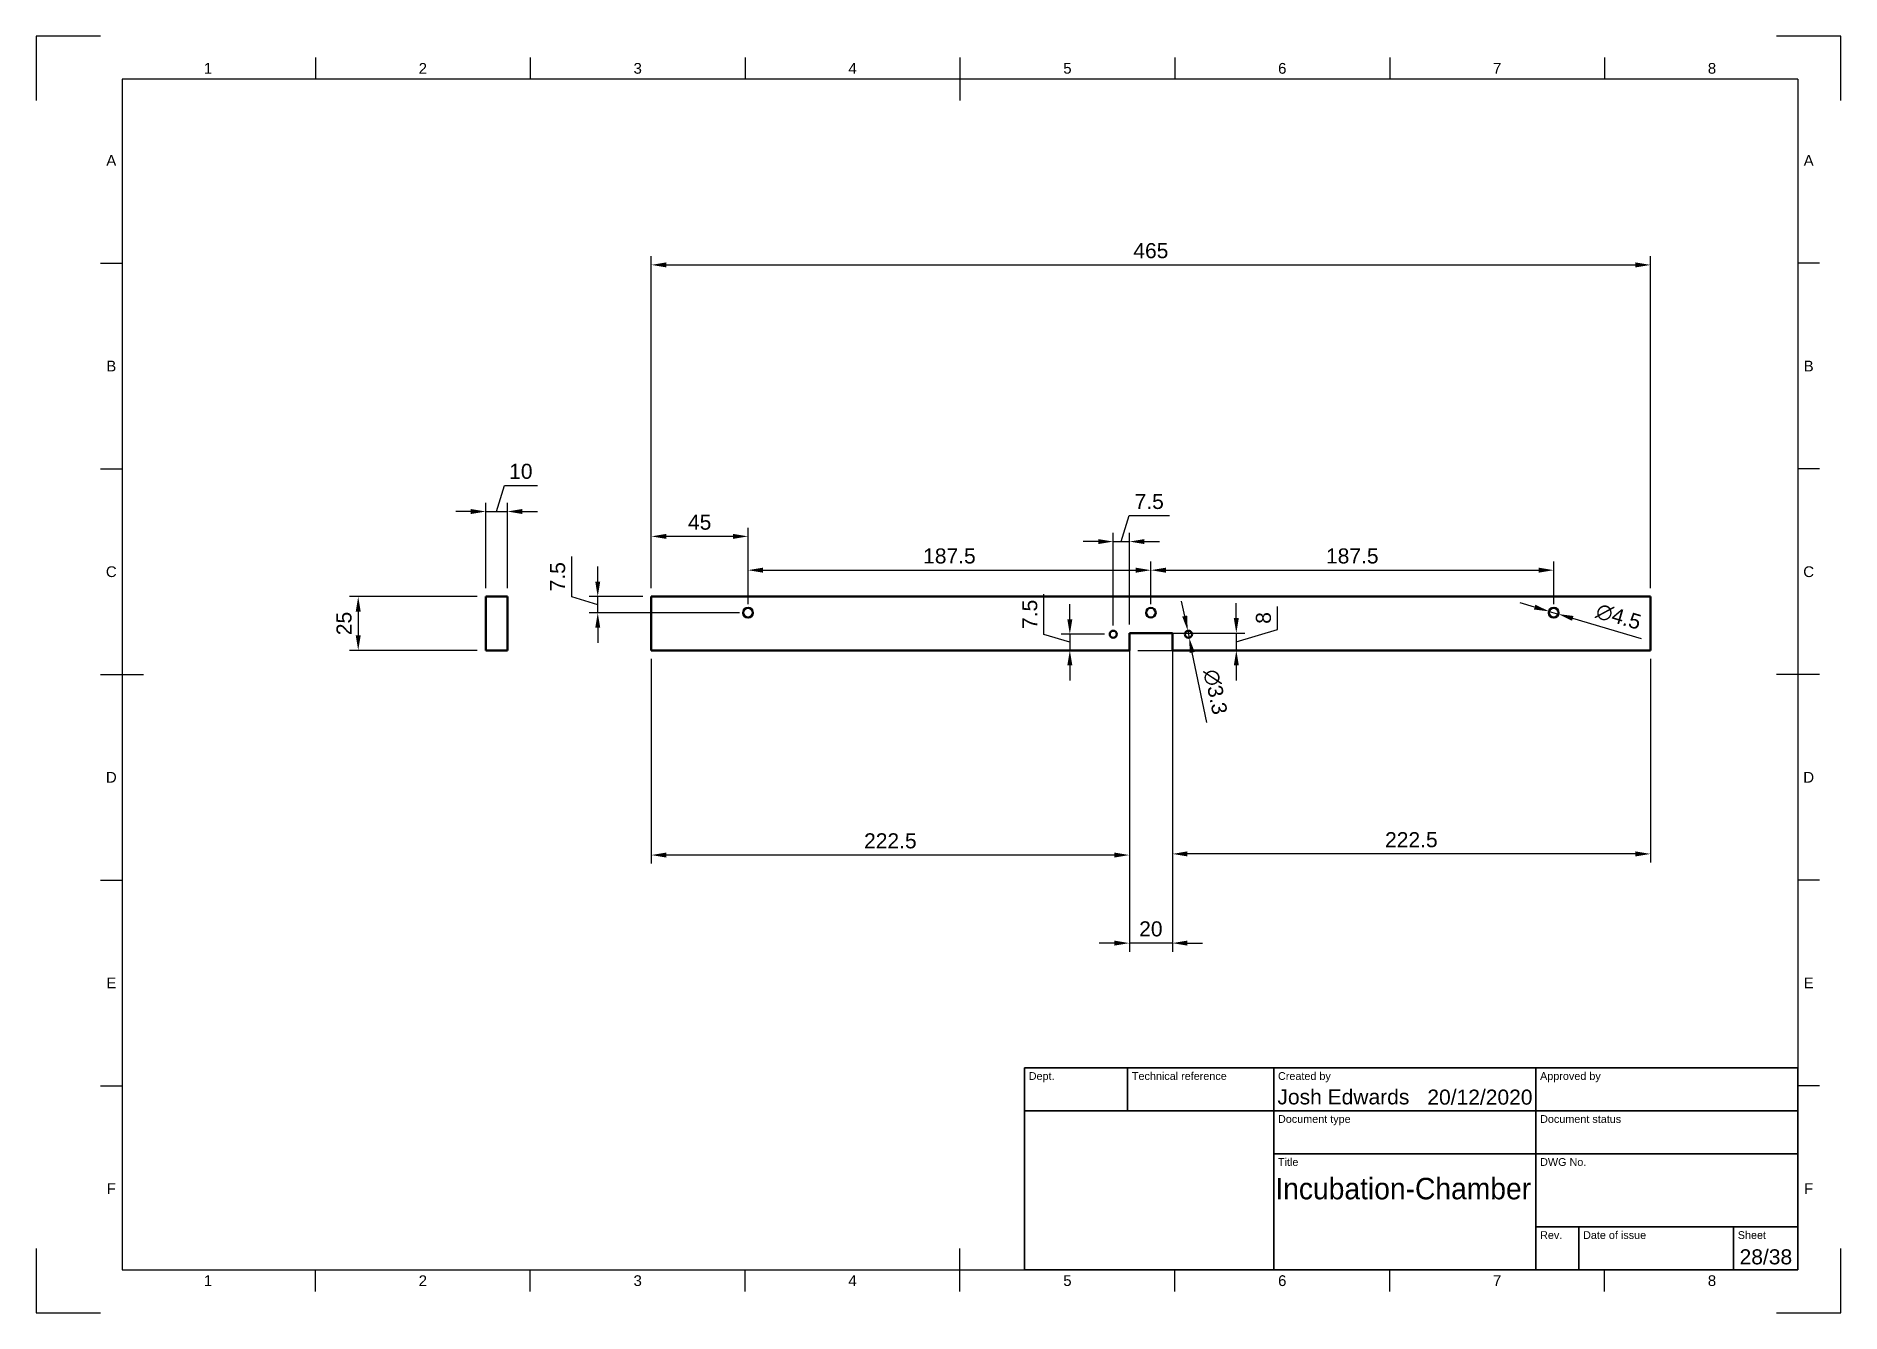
# Model space of a CAD drawing. Header units: millimetres. Extents: x 0 to 420, y 0 to 297.
import ezdxf
from ezdxf.enums import TextEntityAlignment as Align

# ---------------------------------------------------------------- set-up
doc = ezdxf.new("R2010")
doc.units = ezdxf.units.MM
doc.header["$LTSCALE"] = 0.75
for name, color, linetype, lineweight in [('Border', 7, 'Continuous', 25), ('Dimensions', 7, 'Continuous', 25), ('TitleBlock', 7, 'Continuous', 35), ('Visible', 7, 'Continuous', 50)]:
    doc.layers.add(name, color=color, linetype=linetype, lineweight=lineweight)
doc.styles.add('FusionTitle', font='arial.ttf')
doc.styles.get("Standard").update_dxf_attribs({"font": 'arial.ttf'})
doc.dimstyles.new('ISO-25', dxfattribs={"dimtxt": 3.5, "dimasz": 3.5, "dimexe": 2, "dimexo": 2, "dimgap": 1.5, "dimtad": 1, "dimzin": 12, "dimdsep": 46, "dimtxsty": 'Standard', "dimcen": 0, "dimclrd": 256, "dimclre": 256, "dimclrt": 256, "dimazin": 3, "dimtp": 0.1, "dimtm": 0.1, "dimtfac": 0.714, "dimtmove": 1, "dimatfit": 3, "dimfxl": 1, "dimtzin": 12, "dimarcsym": 0})

# ---------------------------------------------------------------- blocks, each defined once
blk = doc.blocks.new('ISO_A3_SHEET')
at = {"layer": 'Border'}
for p, q in [((65, 292), (65, 287)), ((115, 292), (115, 287)), ((165, 292), (165, 287)), ((215, 292), (215, 282)), ((265, 292), (265, 287)), ((315, 292), (315, 287)), ((365, 292), (365, 287)), ((410, 287), (20, 287)), ((20, 287), (20, 10)), ((410, 287), (410, 10)), ((15, 244.16666), (20, 244.16666)), ((415, 244.16666), (410, 244.16666)), ((15, 196.33333), (20, 196.33333)), ((415, 196.33333), (410, 196.33333)), ((15, 148.5), (25, 148.5)), ((415, 148.5), (405, 148.5)), ((15, 100.66667), (20, 100.66667)), ((415, 100.66667), (410, 100.66667)), ((15, 52.83334), (20, 52.83334)), ((415, 52.83334), (410, 52.83334)), ((215, 5), (215, 15)), ((20, 10), (410, 10)), ((65, 5), (65, 10)), ((115, 5), (115, 10)), ((165, 5), (165, 10)), ((265, 5), (265, 10)), ((315, 5), (315, 10)), ((365, 5), (365, 10))]:
    blk.add_line(p, q, dxfattribs=at)
at = {"layer": 'Defpoints'}
for p, q in [((15, 297), (0, 297)), ((0, 297), (0, 282)), ((420, 297), (405, 297)), ((420, 282), (420, 297)), ((0, 15), (0, 0)), ((420, 0), (420, 15)), ((0, 0), (15, 0)), ((405, 0), (420, 0))]:
    blk.add_line(p, q, dxfattribs=at)
at = {"layer": 'Border', "style": 'FusionTitle'}
for s, p in [('1', (40, 289.5)), ('2', (90, 289.5)), ('3', (140, 289.5)), ('4', (190, 289.5)), ('5', (240, 289.5)), ('6', (290, 289.5)), ('7', (340, 289.5)), ('8', (390, 289.5)), ('A', (17.5, 268.08333)), ('A', (412.5, 268.08333)), ('B', (17.5, 220.25)), ('B', (412.5, 220.25)), ('C', (17.5, 172.41667)), ('C', (412.5, 172.41667)), ('D', (17.5, 124.58334)), ('D', (412.5, 124.58334)), ('E', (17.5, 76.75001)), ('E', (412.5, 76.75001)), ('F', (17.5, 28.91668)), ('F', (412.5, 28.91668)), ('1', (40, 7.5)), ('2', (90, 7.5)), ('3', (140, 7.5)), ('4', (190, 7.5)), ('5', (240, 7.5)), ('6', (290, 7.5)), ('7', (340, 7.5)), ('8', (390, 7.5))]:
    blk.add_text(s, height=2.5, dxfattribs=at).set_placement(p, align=Align.MIDDLE)
blk = doc.blocks.new('ISO_TITLEBLOCK')
at = {"layer": 'TitleBlock'}
for p, q in [((0, 47), (-180, 47)), ((-180, 47), (-180, 0)), ((-156, 37), (-156, 47)), ((-122, 0), (-122, 47)), ((-61, 0), (-61, 47)), ((0, 0), (0, 47)), ((-180, 37), (0, 37)), ((-122, 27), (0, 27)), ((-61, 10), (0, 10)), ((-51, 0), (-51, 10)), ((-15, 0), (-15, 10)), ((-180, 0), (0, 0))]:
    blk.add_line(p, q, dxfattribs=at)
at = {"layer": 'TitleBlock', "style": 'FusionTitle'}
for s, p in [('Dept.', (-179, 46)), ('Technical reference', (-155, 46)), ('Created by', (-121, 46)), ('Approved by', (-60, 46)), ('Document type', (-121, 36)), ('Document status', (-60, 36)), ('Title', (-121, 26)), ('DWG No.', (-60, 26)), ('Rev.', (-60, 9)), ('Date of issue', (-50, 9)), ('Sheet', (-14, 9))]:
    blk.add_text(s, height=1.8, dxfattribs=at).set_placement(p, align=Align.TOP_LEFT)
for tag, height, p in [('DEPT', 3.5, (-179, 42)), ('TECHNICAL_REFERENCE', 3.5, (-155, 42)), ('CREATED_BY', 3.5, (-121, 42)), ('APPROVED_BY', 3.5, (-60, 42)), ('DOCUMENT_TYPE', 3.5, (-121, 32)), ('DOCUMENT_STATUS', 3.5, (-60, 32)), ('TITLE_1', 5, (-121, 21.5)), ('TITLE_2', 5, (-121, 14)), ('TITLE_3', 5, (-121, 6.5)), ('DATE_OF_ISSUE', 3.5, (-50, 5))]:
    blk.add_attdef(tag, text='', height=height, dxfattribs=at).set_placement(p, align=Align.TOP_LEFT)
for tag, p in [('CREATED_DATE', (-62, 42)), ('APPROVED_DATE', (-0.99, 42))]:
    blk.add_attdef(tag, text='', height=3.5, dxfattribs=at).set_placement(p, align=Align.TOP_RIGHT)
for tag, height, p in [('DRAWING_NUMBER', 5, (-30.5, 19.75)), ('REV', 3.5, (-56, 4.85)), ('SHEET', 3.5, (-7.5, 4.85))]:
    blk.add_attdef(tag, text='', height=height, dxfattribs=at).set_placement(p, align=Align.TOP_CENTER)
blk = doc.blocks.new('*D20')
at = {"layer": 'Defpoints', "color": 0, "transparency": 16777216}
for p in [(104.662572, 166.616532), (74.964087, 154.116532), (104.662572, 154.116532)]:
    blk.add_point(p, dxfattribs=at)
at = {"layer": 'Dimensions', "lineweight": -2, "transparency": 16777216}
for p, q in [((102.662572, 166.616532), (72.964087, 166.616532)), ((74.964087, 163.116532), (74.964087, 157.616532)), ((102.662572, 154.116532), (72.964087, 154.116532))]:
    blk.add_line(p, q, dxfattribs=at)
at = {"layer": 'Dimensions', "transparency": 16777216}
for points in [[(74.380754, 163.116532), (75.54742, 163.116532), (74.964087, 166.616532)], [(74.380754, 157.616532), (75.54742, 157.616532), (74.964087, 154.116532)]]:
    blk.add_solid(points, dxfattribs=at)
at = {"layer": 'Dimensions', "transparency": 16777216, "insert": (71.677082, 160.366532), "char_height": 3.5, "attachment_point": 5, "rotation": 90}
blk.add_mtext('25', dxfattribs=at)
blk = doc.blocks.new('*D21')
at = {"layer": 'Defpoints', "color": 0, "transparency": 16777216}
for p in [(109.662572, 186.415522), (104.662572, 166.616532), (109.662572, 166.616532)]:
    blk.add_point(p, dxfattribs=at)
at = {"layer": 'Dimensions', "lineweight": -2, "transparency": 16777216}
for p, q in [((107.162572, 186.415522), (108.973673, 192.452527)), ((108.973673, 192.452527), (116.645911, 192.452527)), ((101.162572, 186.415522), (97.662572, 186.415522)), ((104.662572, 168.616532), (104.662572, 188.415522)), ((104.662572, 186.415522), (109.662572, 186.415522)), ((104.662572, 186.415522), (109.662572, 186.415522)), ((109.662572, 168.616532), (109.662572, 188.415522)), ((113.162572, 186.415522), (116.662572, 186.415522))]:
    blk.add_line(p, q, dxfattribs=at)
at = {"layer": 'Dimensions', "transparency": 16777216}
for points in [[(101.162572, 186.998855), (101.162572, 185.832189), (104.662572, 186.415522)], [(113.162572, 186.998855), (113.162572, 185.832189), (109.662572, 186.415522)]]:
    blk.add_solid(points, dxfattribs=at)
at = {"layer": 'Dimensions', "transparency": 16777216, "insert": (112.809792, 195.739533), "char_height": 3.5, "attachment_point": 5}
blk.add_mtext('10', dxfattribs=at)
blk = doc.blocks.new('*D22')
at = {"layer": 'Defpoints', "color": 0, "transparency": 16777216}
for p in [(375.668742, 243.77777), (143.168742, 166.616533), (375.668742, 166.616533)]:
    blk.add_point(p, dxfattribs=at)
at = {"layer": 'Dimensions', "lineweight": -2, "transparency": 16777216}
for p, q in [((143.168742, 168.616533), (143.168742, 245.77777)), ((146.668742, 243.77777), (372.168742, 243.77777)), ((375.668742, 168.616533), (375.668742, 245.77777))]:
    blk.add_line(p, q, dxfattribs=at)
at = {"layer": 'Dimensions', "transparency": 16777216}
for points in [[(146.668742, 244.361103), (146.668742, 243.194437), (143.168742, 243.77777)], [(372.168742, 244.361103), (372.168742, 243.194437), (375.668742, 243.77777)]]:
    blk.add_solid(points, dxfattribs=at)
at = {"layer": 'Dimensions', "transparency": 16777216, "insert": (259.418742, 247.064776), "char_height": 3.5, "attachment_point": 5}
blk.add_mtext('465', dxfattribs=at)
blk = doc.blocks.new('*D23')
at = {"layer": 'Defpoints', "color": 0, "transparency": 16777216}
for p in [(143.168742, 154.116533), (254.418742, 154.116533), (143.168742, 106.499517)]:
    blk.add_point(p, dxfattribs=at)
at = {"layer": 'Dimensions', "lineweight": -2, "transparency": 16777216}
for p, q in [((143.168742, 152.116533), (143.168742, 104.499517)), ((254.418742, 152.116533), (254.418742, 104.499517)), ((250.918742, 106.499517), (146.668742, 106.499517))]:
    blk.add_line(p, q, dxfattribs=at)
at = {"layer": 'Dimensions', "transparency": 16777216}
for points in [[(146.668742, 107.08285), (146.668742, 105.916183), (143.168742, 106.499517)], [(250.918742, 107.08285), (250.918742, 105.916183), (254.418742, 106.499517)]]:
    blk.add_solid(points, dxfattribs=at)
at = {"layer": 'Dimensions', "transparency": 16777216, "insert": (198.793742, 109.786522), "char_height": 3.5, "attachment_point": 5}
blk.add_mtext('222.5', dxfattribs=at)
blk = doc.blocks.new('*D24')
at = {"layer": 'Defpoints', "color": 0, "transparency": 16777216}
for p in [(264.418742, 154.116533), (375.668742, 154.116533), (264.418742, 106.765058)]:
    blk.add_point(p, dxfattribs=at)
at = {"layer": 'Dimensions', "lineweight": -2, "transparency": 16777216}
for p, q in [((264.418742, 152.116533), (264.418742, 104.765058)), ((375.668742, 152.116533), (375.668742, 104.765058)), ((372.168742, 106.765058), (267.918742, 106.765058))]:
    blk.add_line(p, q, dxfattribs=at)
at = {"layer": 'Dimensions', "transparency": 16777216}
for points in [[(267.918742, 107.348391), (267.918742, 106.181724), (264.418742, 106.765058)], [(372.168742, 107.348391), (372.168742, 106.181724), (375.668742, 106.765058)]]:
    blk.add_solid(points, dxfattribs=at)
at = {"layer": 'Dimensions', "transparency": 16777216, "insert": (320.043742, 110.052063), "char_height": 3.5, "attachment_point": 5}
blk.add_mtext('222.5', dxfattribs=at)
blk = doc.blocks.new('*D25')
at = {"layer": 'Defpoints', "color": 0, "transparency": 16777216}
for p in [(254.418742, 158.116533), (264.418742, 158.116533), (254.418742, 86.016976)]:
    blk.add_point(p, dxfattribs=at)
at = {"layer": 'Dimensions', "lineweight": -2, "transparency": 16777216}
for p, q in [((254.418742, 156.116533), (254.418742, 84.016976)), ((264.418742, 156.116533), (264.418742, 84.016976)), ((250.918742, 86.016976), (247.418742, 86.016976)), ((264.418742, 86.016976), (254.418742, 86.016976)), ((267.918742, 86.016976), (271.418742, 86.016976))]:
    blk.add_line(p, q, dxfattribs=at)
at = {"layer": 'Dimensions', "transparency": 16777216}
for points in [[(250.918742, 86.60031), (250.918742, 85.433643), (254.418742, 86.016976)], [(267.918742, 86.60031), (267.918742, 85.433643), (264.418742, 86.016976)]]:
    blk.add_solid(points, dxfattribs=at)
at = {"layer": 'Dimensions', "transparency": 16777216, "insert": (259.418742, 89.303982), "char_height": 3.5, "attachment_point": 5}
blk.add_mtext('20', dxfattribs=at)
blk = doc.blocks.new('*D26')
at = {"layer": 'Defpoints', "color": 0, "transparency": 16777216}
for p in [(254.418742, 158.116533), (254.418742, 154.116533), (279.306487, 154.116533)]:
    blk.add_point(p, dxfattribs=at)
at = {"layer": 'Dimensions', "lineweight": -2, "transparency": 16777216}
for p, q in [((279.306487, 161.616533), (279.306487, 165.116533)), ((288.917504, 158.999838), (288.917504, 164.306113)), ((256.418742, 158.116533), (281.306487, 158.116533)), ((279.306487, 156.116533), (288.917504, 158.999838)), ((279.306487, 158.116533), (279.306487, 154.116533)), ((279.306487, 158.116533), (279.306487, 154.116533)), ((256.418742, 154.116533), (281.306487, 154.116533)), ((279.306487, 150.616533), (279.306487, 147.116533))]:
    blk.add_line(p, q, dxfattribs=at)
at = {"layer": 'Dimensions', "transparency": 16777216}
for points in [[(278.723154, 161.616533), (279.889821, 161.616533), (279.306487, 158.116533)], [(278.723154, 150.616533), (279.889821, 150.616533), (279.306487, 154.116533)]]:
    blk.add_solid(points, dxfattribs=at)
at = {"layer": 'Dimensions', "transparency": 16777216, "insert": (285.630498, 161.652976), "char_height": 3.5, "attachment_point": 5, "rotation": 90}
blk.add_mtext('8', dxfattribs=at)
blk = doc.blocks.new('*D27')
at = {"layer": 'Defpoints', "color": 0, "transparency": 16777216}
for p in [(250.668742, 157.866533), (240.562609, 154.116533), (240.992276, 154.116533)]:
    blk.add_point(p, dxfattribs=at)
at = {"layer": 'Dimensions', "lineweight": -2, "transparency": 16777216}
for p, q in [((234.532766, 157.800486), (234.532766, 167.170199)), ((240.562609, 161.366533), (240.562609, 164.866533)), ((240.562609, 155.991533), (234.532766, 157.800486)), ((248.668742, 157.866533), (238.562609, 157.866533)), ((240.562609, 157.866533), (240.562609, 154.116533)), ((240.562609, 157.866533), (240.562609, 154.116533)), ((238.992276, 154.116533), (238.562609, 154.116533)), ((240.562609, 150.616533), (240.562609, 147.116533))]:
    blk.add_line(p, q, dxfattribs=at)
at = {"layer": 'Dimensions', "transparency": 16777216}
for points in [[(239.979275, 161.366533), (241.145942, 161.366533), (240.562609, 157.866533)], [(239.979275, 150.616533), (241.145942, 150.616533), (240.562609, 154.116533)]]:
    blk.add_solid(points, dxfattribs=at)
at = {"layer": 'Dimensions', "transparency": 16777216, "insert": (231.252923, 162.485343), "char_height": 3.5, "attachment_point": 5, "rotation": 90}
blk.add_mtext('7.5', dxfattribs=at)
blk = doc.blocks.new('*D28')
at = {"layer": 'Defpoints', "color": 0, "transparency": 16777216}
for p in [(254.418742, 179.419445), (250.668742, 157.866533), (254.418742, 158.116533)]:
    blk.add_point(p, dxfattribs=at)
at = {"layer": 'Dimensions', "lineweight": -2, "transparency": 16777216}
for p, q in [((252.543742, 179.419445), (254.352695, 185.449289)), ((254.352695, 185.449289), (263.722408, 185.449289)), ((250.668742, 159.866533), (250.668742, 181.419445)), ((254.418742, 160.116533), (254.418742, 181.419445)), ((247.168742, 179.419445), (243.668742, 179.419445)), ((250.668742, 179.419445), (254.418742, 179.419445)), ((250.668742, 179.419445), (254.418742, 179.419445)), ((257.918742, 179.419445), (261.418742, 179.419445))]:
    blk.add_line(p, q, dxfattribs=at)
at = {"layer": 'Dimensions', "transparency": 16777216}
for points in [[(247.168742, 180.002779), (247.168742, 178.836112), (250.668742, 179.419445)], [(257.918742, 180.002779), (257.918742, 178.836112), (254.418742, 179.419445)]]:
    blk.add_solid(points, dxfattribs=at)
at = {"layer": 'Dimensions', "transparency": 16777216, "insert": (259.037551, 188.729132), "char_height": 3.5, "attachment_point": 5}
blk.add_mtext('7.5', dxfattribs=at)
blk = doc.blocks.new('*D29')
at = {"layer": 'Defpoints', "color": 0, "transparency": 16777216}
for p in [(259.418742, 172.766028), (165.668742, 162.866533), (259.418742, 162.866533)]:
    blk.add_point(p, dxfattribs=at)
at = {"layer": 'Dimensions', "lineweight": -2, "transparency": 16777216}
for p, q in [((165.668742, 164.866533), (165.668742, 174.766028)), ((169.168742, 172.766028), (255.918742, 172.766028)), ((259.418742, 164.866533), (259.418742, 174.766028))]:
    blk.add_line(p, q, dxfattribs=at)
at = {"layer": 'Dimensions', "transparency": 16777216}
for points in [[(169.168742, 173.349361), (169.168742, 172.182695), (165.668742, 172.766028)], [(255.918742, 173.349361), (255.918742, 172.182695), (259.418742, 172.766028)]]:
    blk.add_solid(points, dxfattribs=at)
at = {"layer": 'Dimensions', "transparency": 16777216, "insert": (212.543742, 176.053033), "char_height": 3.5, "attachment_point": 5}
blk.add_mtext('187.5', dxfattribs=at)
blk = doc.blocks.new('*D30')
at = {"layer": 'Defpoints', "color": 0, "transparency": 16777216}
for p in [(353.168742, 172.766028), (259.418742, 162.866533), (353.168742, 162.866533)]:
    blk.add_point(p, dxfattribs=at)
at = {"layer": 'Dimensions', "lineweight": -2, "transparency": 16777216}
for p, q in [((259.418742, 164.866533), (259.418742, 174.766028)), ((262.918742, 172.766028), (349.668742, 172.766028)), ((353.168742, 164.866533), (353.168742, 174.766028))]:
    blk.add_line(p, q, dxfattribs=at)
at = {"layer": 'Dimensions', "transparency": 16777216}
for points in [[(262.918742, 173.349361), (262.918742, 172.182695), (259.418742, 172.766028)], [(349.668742, 173.349361), (349.668742, 172.182695), (353.168742, 172.766028)]]:
    blk.add_solid(points, dxfattribs=at)
at = {"layer": 'Dimensions', "transparency": 16777216, "insert": (306.293742, 176.053033), "char_height": 3.5, "attachment_point": 5}
blk.add_mtext('187.5', dxfattribs=at)
blk = doc.blocks.new('*D31')
at = {"layer": 'Defpoints', "color": 0, "transparency": 16777216}
for p in [(268.001441, 158.674391), (268.336043, 157.058674)]:
    blk.add_point(p, dxfattribs=at)
at = {"layer": 'Dimensions', "lineweight": -2, "transparency": 16777216}
for p, q in [((267.29168, 162.10167), (266.581919, 165.528949)), ((268.001441, 158.674391), (268.336043, 157.058674)), ((272.42834, 137.297885), (269.045804, 153.631396))]:
    blk.add_line(p, q, dxfattribs=at)
at = {"layer": 'Dimensions', "transparency": 16777216}
for points in [[(267.862893, 162.219964), (266.720467, 161.983377), (268.001441, 158.674391)], [(269.617017, 153.749689), (268.474591, 153.513102), (268.336043, 157.058674)]]:
    blk.add_solid(points, dxfattribs=at)
at = {"layer": 'Dimensions', "transparency": 16777216, "insert": (274.406514, 144.437419), "char_height": 3.5, "attachment_point": 5, "rotation": 281.70010506}
blk.add_mtext('∅3.3', dxfattribs=at)
blk = doc.blocks.new('*D32')
at = {"layer": 'Defpoints', "color": 0, "transparency": 16777216}
for p in [(352.089815, 163.185189), (354.247669, 162.547877)]:
    blk.add_point(p, dxfattribs=at)
at = {"layer": 'Dimensions', "lineweight": -2, "transparency": 16777216}
for p, q in [((348.733153, 164.176561), (345.376491, 165.167934)), ((352.089815, 163.185189), (354.247669, 162.547877)), ((373.626488, 156.824443), (357.604331, 161.556505))]:
    blk.add_line(p, q, dxfattribs=at)
at = {"layer": 'Dimensions', "transparency": 16777216}
for points in [[(348.898382, 164.736005), (348.567924, 163.617118), (352.089815, 163.185189)], [(357.76956, 162.115948), (357.439102, 160.997061), (354.247669, 162.547877)]]:
    blk.add_solid(points, dxfattribs=at)
at = {"layer": 'Dimensions', "transparency": 16777216, "insert": (368.252509, 161.941054), "char_height": 3.5, "attachment_point": 5, "rotation": 343.54578217}
blk.add_mtext('∅4.5', dxfattribs=at)
blk = doc.blocks.new('*D33')
at = {"layer": 'Defpoints', "color": 0, "transparency": 16777216}
for p in [(130.701422, 166.616533), (143.168742, 166.616533), (165.668742, 162.866533)]:
    blk.add_point(p, dxfattribs=at)
at = {"layer": 'Dimensions', "lineweight": -2, "transparency": 16777216}
for p, q in [((124.671579, 166.550486), (124.671579, 175.920199)), ((130.701422, 170.116533), (130.701422, 173.616533)), ((130.701422, 164.741533), (124.671579, 166.550486)), ((141.168742, 166.616533), (128.701422, 166.616533)), ((130.701422, 162.866533), (130.701422, 166.616533)), ((130.701422, 162.866533), (130.701422, 166.616533)), ((163.668742, 162.866533), (128.701422, 162.866533)), ((130.701422, 159.366533), (130.701422, 155.866533))]:
    blk.add_line(p, q, dxfattribs=at)
at = {"layer": 'Dimensions', "transparency": 16777216}
for points in [[(130.118089, 170.116533), (131.284756, 170.116533), (130.701422, 166.616533)], [(130.118089, 159.366533), (131.284756, 159.366533), (130.701422, 162.866533)]]:
    blk.add_solid(points, dxfattribs=at)
at = {"layer": 'Dimensions', "transparency": 16777216, "insert": (121.391736, 171.235343), "char_height": 3.5, "attachment_point": 5, "rotation": 90}
blk.add_mtext('7.5', dxfattribs=at)
blk = doc.blocks.new('*D34')
at = {"layer": 'Defpoints', "color": 0, "transparency": 16777216}
for p in [(143.168742, 180.630616), (143.168742, 166.616533), (165.668742, 162.866533)]:
    blk.add_point(p, dxfattribs=at)
at = {"layer": 'Dimensions', "lineweight": -2, "transparency": 16777216}
for p, q in [((143.168742, 168.616533), (143.168742, 182.630616)), ((162.168742, 180.630616), (146.668742, 180.630616)), ((165.668742, 164.866533), (165.668742, 182.630616))]:
    blk.add_line(p, q, dxfattribs=at)
at = {"layer": 'Dimensions', "transparency": 16777216}
for points in [[(146.668742, 181.21395), (146.668742, 180.047283), (143.168742, 180.630616)], [(162.168742, 181.21395), (162.168742, 180.047283), (165.668742, 180.630616)]]:
    blk.add_solid(points, dxfattribs=at)
at = {"layer": 'Dimensions', "transparency": 16777216, "insert": (154.418742, 183.91046), "char_height": 3.5, "attachment_point": 5}
blk.add_mtext('45', dxfattribs=at)

msp = doc.modelspace()

# ---------------------------------------------------------------- linework, layer by layer
at = {"layer": 'Visible', "extrusion": (0, 1, 0)}
for p, q in [((104.662572, 166.616532, 116.25), (104.662572, 154.116532, 116.25)), ((104.662572, 166.616532, 116.25), (109.662572, 166.616532, 116.25)), ((109.662572, 166.616532, 116.25), (109.662572, 154.116532, 116.25)), ((143.168742, 166.616533, 2.5), (375.668742, 166.616533, 2.5)), ((143.168742, 154.116533, 2.5), (143.168742, 166.616533, 2.5)), ((375.668742, 166.616533, 2.5), (375.668742, 154.116533, 2.5)), ((254.418742, 158.116533, 2.5), (254.418742, 154.116533, 2.5)), ((264.418742, 158.116533, 2.5), (254.418742, 158.116533, 2.5)), ((264.418742, 154.116533, 2.5), (264.418742, 158.116533, 2.5)), ((104.662572, 154.116532, 116.25), (109.662572, 154.116532, 116.25)), ((254.418742, 154.116533, 2.5), (143.168742, 154.116533, 2.5)), ((375.668742, 154.116533, 2.5), (264.418742, 154.116533, 2.5))]:
    msp.add_line(p, q, dxfattribs=at)
at = {"layer": 'Visible', "extrusion": (2.963e-13, 2.1e-15, -1)}
for centre, radius in [((-165.668742, 162.866533, -2.5), 1.125), ((-259.418742, 162.866533, -2.5), 1.125), ((-353.168742, 162.866533, -2.5), 1.125), ((-250.668742, 157.866533, -2.5), 0.825), ((-268.168742, 157.866533, -2.5), 0.825)]:
    msp.add_circle(centre, radius, dxfattribs=at)

# ---------------------------------------------------------------- block references
at = {"layer": 'Border'}
msp.add_blockref('ISO_A3_SHEET', (0, 0), dxfattribs=at)
at = {"layer": 'TitleBlock'}
ref = msp.add_blockref('ISO_TITLEBLOCK', (410, 10), dxfattribs=at)
ref.add_attrib('CREATED_DATE_001', '20/12/2020', (323.762619, 48.440314), dxfattribs={"height": 3.5, "style": 'FusionTitle'})
ref.add_attrib('SHEET_001', '28/38', (396.417974, 11.290314), dxfattribs={"height": 3.5, "style": 'FusionTitle'})
ref.add_attrib('TITLE_1_001', 'Incubation-Chamber', (288.387328, 26.414734), dxfattribs={"height": 5, "style": 'FusionTitle', "width": 0.9405})
ref.add_attrib('CREATED_BY_001', 'Josh Edwards', (288.86869, 48.5), dxfattribs={"height": 3.5, "style": 'FusionTitle'})

# ---------------------------------------------------------------- dimensions: what is measured, and where the dimension line sits
at = {"layer": 'Dimensions'}
for p1, p2, distance, picture, middle in [((143.168742, 166.616533), (375.668742, 166.616533), 77.161237, '*D22', (259.418742, 247.064776)), ((104.662572, 166.616532), (109.662572, 166.616532), 19.79899, '*D21', (110.473673, 195.739533)), ((165.668742, 162.866533), (259.418742, 162.866533), 9.899495, '*D29', (212.543742, 176.053033)), ((259.418742, 162.866533), (353.168742, 162.866533), 9.899495, '*D30', (306.293742, 176.053033)), ((104.662572, 166.616532), (104.662572, 154.116532), -29.698485, '*D20', (71.677082, 160.366532)), ((254.418742, 158.116533), (254.418742, 154.116533), 24.887745, '*D26', (285.630498, 160.499838)), ((264.418742, 158.116533), (254.418742, 158.116533), 72.099557, '*D25', (259.418742, 89.303982))]:
    dim = msp.add_aligned_dim(p1=p1, p2=p2, distance=distance, dimstyle='ISO-25', override={"dimlfac": 2, "dimclrd": 256, "dimclre": 256}, dxfattribs=at)
    dim.commit()
    dim.dimension.update_dxf_attribs({"geometry": picture, "text_midpoint": middle})
for base, p1, p2, picture, middle in [((254.418742, 179.419445), (250.668742, 157.866533), (254.418742, 158.116533), '*D28', (255.852695, 188.729132)), ((143.168742, 106.499517), (254.418742, 154.116533), (143.168742, 154.116533), '*D23', (198.793742, 109.786522)), ((264.418742, 106.765058), (375.668742, 154.116533), (264.418742, 154.116533), '*D24', (320.043742, 110.052063))]:
    dim = msp.add_linear_dim(base=base, p1=p1, p2=p2, dimstyle='ISO-25', override={"dimlfac": 2, "dimclrd": 256, "dimclre": 256}, dxfattribs=at)
    dim.commit()
    dim.dimension.update_dxf_attribs({"geometry": picture, "text_midpoint": middle})
for base, p1, p2, angle, picture, middle in [((143.168742, 180.630616), (165.668742, 162.866533), (143.168742, 166.616533), 180, '*D34', (154.418742, 183.91046)), ((130.701422, 166.616533), (165.668742, 162.866533), (143.168742, 166.616533), 90, '*D33', (121.391736, 168.050486)), ((240.562609, 154.116533), (250.668742, 157.866533), (240.992276, 154.116533), 270, '*D27', (231.252923, 159.300486))]:
    dim = msp.add_linear_dim(base=base, p1=p1, p2=p2, angle=angle, dimstyle='ISO-25', override={"dimlfac": 2, "dimclrd": 256, "dimclre": 256}, dxfattribs=at)
    dim.commit()
    dim.dimension.update_dxf_attribs({"geometry": picture, "text_midpoint": middle})
for p1, p2, picture, middle in [((268.001441, 158.674391), (268.336043, 157.058674), '*D31', (274.406514, 144.437419)), ((352.089815, 163.185189), (354.247669, 162.547877), '*D32', (368.252509, 161.941054))]:
    dim = msp.add_diameter_dim_2p(p1=p1, p2=p2, dimstyle='ISO-25', override={"dimlfac": 2, "dimclrd": 256, "dimclre": 256}, dxfattribs=at)
    dim.commit()
    dim.dimension.update_dxf_attribs({"geometry": picture, "text_midpoint": middle})

doc.saveas('drawing.dxf')
